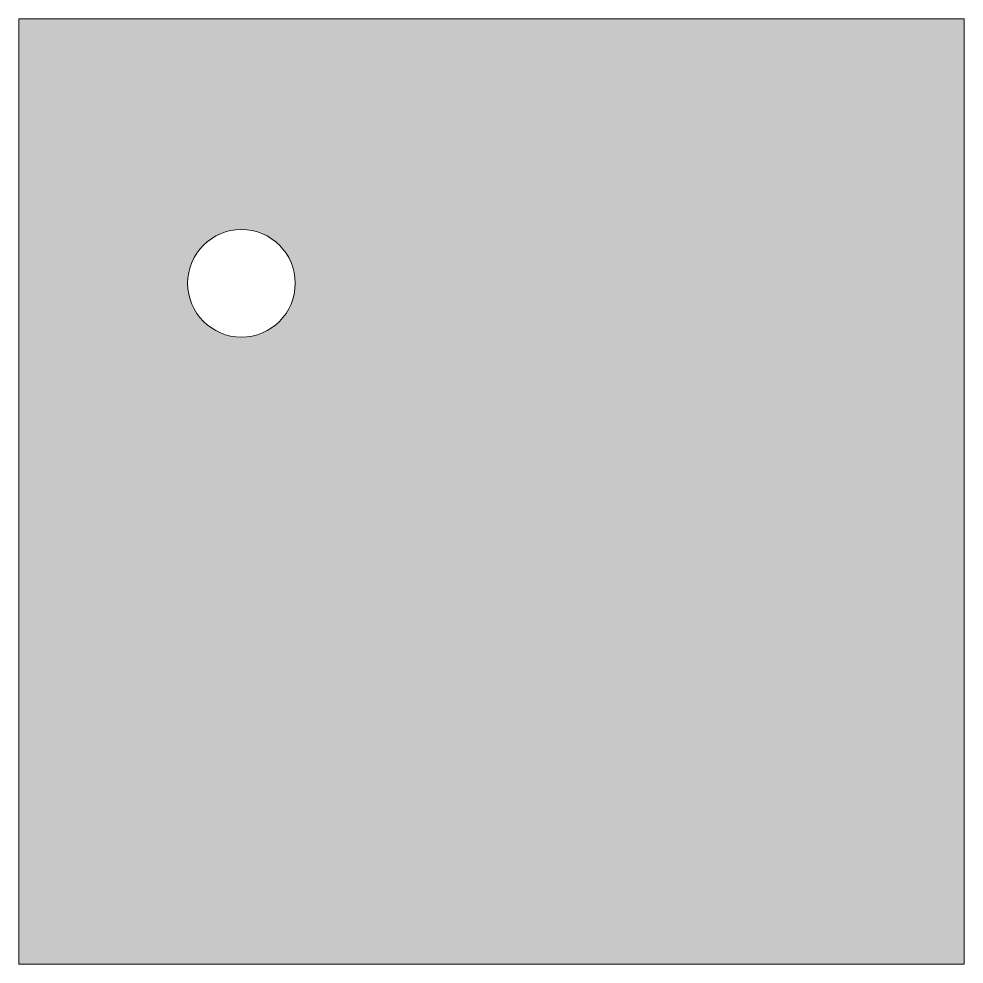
# Model space of a CAD drawing. Extents: x 259 to 1424, y -885 to -136.
# Drawn here: x 680.4 to 1004.4, y -878.9 to -554.9 of the extents above; entities that cross this region are included whole.
import ezdxf

# ---------------------------------------------------------------- set-up
doc = ezdxf.new("R2010")
doc.units = 0
doc.header["$MEASUREMENT"] = 0
doc.layers.add('Layer 1', color=7, linetype='Continuous', lineweight=0)

msp = doc.modelspace()

# ---------------------------------------------------------------- hatches: boundary and pattern name
at = {"layer": 'Layer 1', "true_color": 0x000000, "transparency": 33554687}
h = msp.add_hatch(color=18, dxfattribs=at)
h.dxf.hatch_style = 2
edge = h.paths.add_edge_path()
edge.add_spline(control_points=[(756.64, -664.01), (746.45, -664.01), (738.19, -655.75), (738.19, -645.56), (738.19, -635.37), (746.45, -627.11), (756.64, -627.11), (766.83, -627.11), (775.09, -635.37), (775.09, -645.56), (775.09, -655.75), (766.83, -664.01), (756.64, -664.01)], knot_values=[0, 0, 0, 0, 1, 1, 1, 2, 2, 2, 3, 3, 3, 4, 4, 4, 4], degree=3, periodic=0)
edge = h.paths.add_edge_path()
edge.add_spline(control_points=[(680.35, -554.92), (680.35, -554.92), (680.35, -878.94), (680.35, -878.94), (680.35, -878.94), (1004.36, -878.94), (1004.36, -878.94), (1004.36, -878.94), (1004.36, -554.92), (1004.36, -554.92), (1004.36, -554.92), (680.35, -554.92), (680.35, -554.92)], knot_values=[0, 0, 0, 0, 1, 1, 1, 2, 2, 2, 3, 3, 3, 4, 4, 4, 4], degree=3, periodic=0)

# ---------------------------------------------------------------- linework, layer by layer
at = {"layer": 'Layer 1'}
for points in [[(680.35, -554.92), (680.35, -554.92), (680.35, -878.94), (680.35, -878.94), (680.35, -878.94), (1004.36, -878.94), (1004.36, -878.94), (1004.36, -878.94), (1004.36, -554.92), (1004.36, -554.92), (1004.36, -554.92), (680.35, -554.92), (680.35, -554.92)], [(756.64, -664.01), (746.45, -664.01), (738.19, -655.75), (738.19, -645.56), (738.19, -635.37), (746.45, -627.11), (756.64, -627.11), (766.83, -627.11), (775.09, -635.37), (775.09, -645.56), (775.09, -655.75), (766.83, -664.01), (756.64, -664.01)]]:
    msp.add_open_spline(points, degree=3, knots=[0, 0, 0, 0, 1, 1, 1, 2, 2, 2, 3, 3, 3, 4, 4, 4, 4], dxfattribs=at)

doc.saveas('drawing.dxf')
